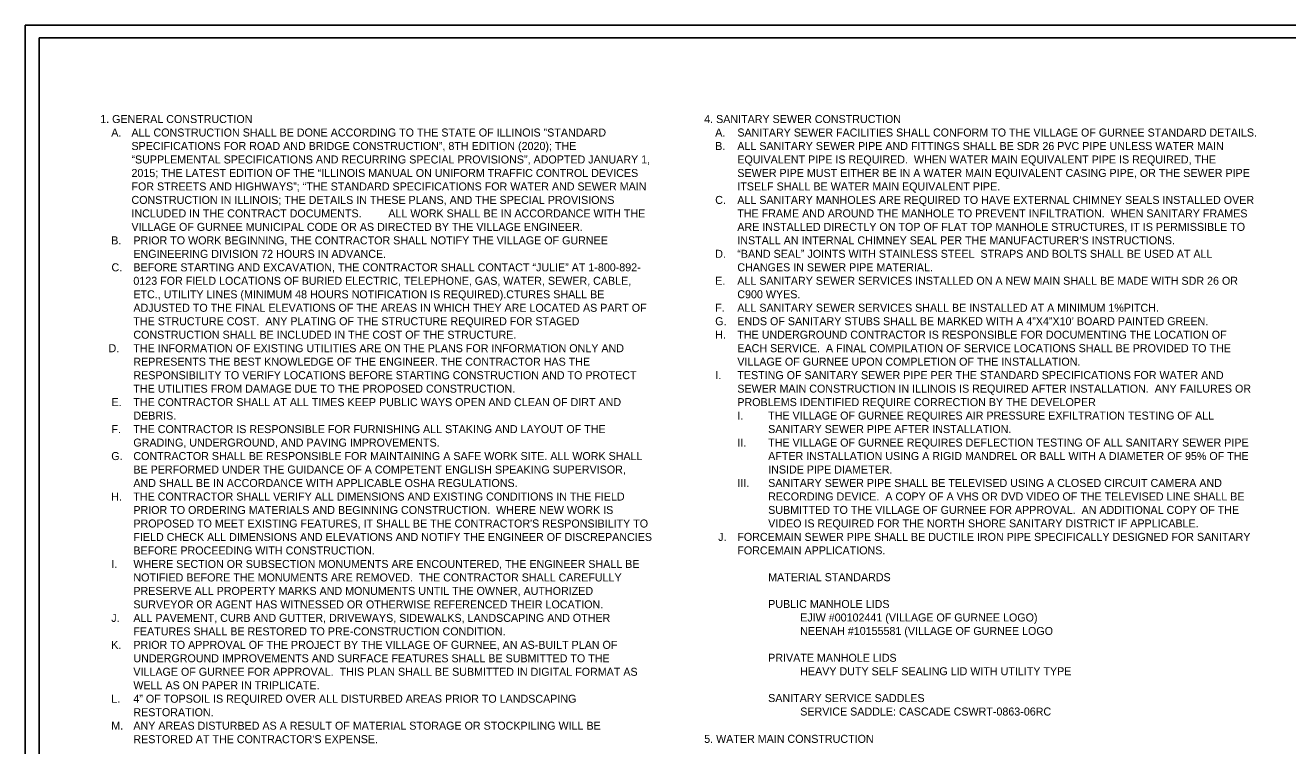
# Model space of a CAD drawing. Extents: x 1118779 to 1130769, y 2160205 to 2168231.
# Drawn here: x 1118779 to 1122263, y 2166243 to 2168231 of the extents above; entities that cross this region are included whole.
import ezdxf

# ---------------------------------------------------------------- set-up
doc = ezdxf.new("R2010")
doc.units = 0
doc.layers.add('Default', color=7, linetype='Continuous')
doc.layers.add('NOTES', color=7, linetype='Continuous')

msp = doc.modelspace()

# ---------------------------------------------------------------- linework, layer by layer
at = {"layer": 'Default'}
for p, q in [((1118816.8, 2168196.6), (1124078.4, 2168196.6)), ((1118816.8, 2164346.3), (1118816.8, 2168196.6)), ((1118816.8, 2168196.6), (1124078.4, 2168196.6)), ((1118816.8, 2164346.3), (1118816.8, 2168196.6))]:
    msp.add_line(p, q, dxfattribs=at)
msp.add_lwpolyline([(1118778.6, 2168231), (1124559, 2168231), (1124559, 2164290), (1118778.6, 2164290)], close=True, dxfattribs=at)

# ---------------------------------------------------------------- texts
at = {"layer": 'NOTES'}
for s, height, p in [('1. GENERAL CONSTRUCTION', 22.084, (1118985.5, 2167961.2)), ('4. SANITARY SEWER CONSTRUCTION', 22.084, (1120652.3, 2167961.2)), ('A.', 22.08, (1119016, 2167924)), ('ALL CONSTRUCTION SHALL BE DONE ACCORDING TO THE STATE OF ILLINOIS ”STANDARD ', 22.09, (1119071.7, 2167924)), ('A.', 22.08, (1120682.7, 2167924)), ('SANITARY SEWER FACILITIES SHALL CONFORM TO THE VILLAGE OF GURNEE STANDARD DETAILS. ', 22.084, (1120743.7, 2167924)), ('SPECIFICATIONS FOR ROAD AND BRIDGE CONSTRUCTION”, 8TH EDITION (2020); THE ', 22.09, (1119071.7, 2167886.8)), ('B.', 22.08, (1120682.7, 2167886.8)), ('ALL SANITARY SEWER PIPE AND FITTINGS SHALL BE SDR 26 PVC PIPE UNLESS WATER MAIN', 22.084, (1120743.7, 2167886.8)), ('“SUPPLEMENTAL SPECIFICATIONS AND RECURRING SPECIAL PROVISIONS”, ADOPTED JANUARY 1, ', 22.09, (1119071.7, 2167849.6)), ('EQUIVALENT PIPE IS REQUIRED.  WHEN WATER MAIN EQUIVALENT PIPE IS REQUIRED, THE  ', 22.084, (1120743.7, 2167849.6)), ('2015; THE LATEST EDITION OF THE “ILLINOIS MANUAL ON UNIFORM TRAFFIC CONTROL DEVICES ', 22.09, (1119071.7, 2167812.4)), ('SEWER PIPE MUST EITHER BE IN A WATER MAIN EQUIVALENT CASING PIPE, OR THE SEWER PIPE  ', 22.084, (1120743.7, 2167812.4)), ('FOR STREETS AND HIGHWAYS”; “THE STANDARD SPECIFICATIONS FOR WATER AND SEWER MAIN ', 22.09, (1119071.7, 2167775.2)), ('ITSELF SHALL BE WATER MAIN EQUIVALENT PIPE. ', 22.084, (1120743.7, 2167775.2)), ('CONSTRUCTION IN ILLINOIS; THE DETAILS IN THESE PLANS, AND THE SPECIAL PROVISIONS ', 22.09, (1119071.7, 2167738)), ('C.', 22.08, (1120682.7, 2167738)), ('ALL SANITARY MANHOLES ARE REQUIRED TO HAVE EXTERNAL CHIMNEY SEALS INSTALLED OVER ', 22.084, (1120743.7, 2167738)), ('INCLUDED IN THE CONTRACT DOCUMENTS.', 22.09, (1119071.7, 2167700.8)), ('ALL WORK SHALL BE IN ACCORDANCE WITH THE ', 22.084, (1119780.6, 2167700.8)), ('THE FRAME AND AROUND THE MANHOLE TO PREVENT INFILTRATION.  WHEN SANITARY FRAMES ', 22.084, (1120743.7, 2167700.8)), ('VILLAGE OF GURNEE MUNICIPAL CODE OR AS DIRECTED BY THE VILLAGE ENGINEER.', 22.084, (1119071.7, 2167663.6)), ('ARE INSTALLED DIRECTLY ON TOP OF FLAT TOP MANHOLE STRUCTURES, IT IS PERMISSIBLE TO ', 22.084, (1120743.7, 2167663.6)), ('B.', 22.08, (1119016, 2167626.4)), ('PRIOR TO WORK BEGINNING, THE CONTRACTOR SHALL NOTIFY THE VILLAGE OF GURNEE ', 22.084, (1119077, 2167626.4)), ('INSTALL AN INTERNAL CHIMNEY SEAL PER THE MANUFACTURER’S INSTRUCTIONS. ', 22.084, (1120743.7, 2167626.5)), ('ENGINEERING DIVISION 72 HOURS IN ADVANCE.', 22.084, (1119077, 2167589.2)), ('D.', 22.08, (1120682.7, 2167589.3)), ('“BAND SEAL” JOINTS WITH STAINLESS STEEL  STRAPS AND BOLTS SHALL BE USED AT ALL ', 22.084, (1120743.7, 2167589.3)), (' C.', 22.09, (1119008.4, 2167552)), ('BEFORE STARTING AND EXCAVATION, THE CONTRACTOR SHALL CONTACT “JULIE” AT 1-800-892-', 22.09, (1119077, 2167552)), ('CHANGES IN SEWER PIPE MATERIAL. ', 22.084, (1120743.7, 2167552.1)), ('0123 FOR FIELD LOCATIONS OF BURIED ELECTRIC, TELEPHONE, GAS, WATER, SEWER, CABLE, ', 22.09, (1119077, 2167514.8)), ('E.', 22.08, (1120682.7, 2167514.9)), ('ALL SANITARY SEWER SERVICES INSTALLED ON A NEW MAIN SHALL BE MADE WITH SDR 26 OR ', 22.084, (1120743.7, 2167514.9)), ('ETC., UTILITY LINES (MINIMUM 48 HOURS NOTIFICATION IS REQUIRED).CTURES SHALL BE ', 22.09, (1119077, 2167477.6)), ('C900 WYES.', 22.08, (1120743.7, 2167477.7)), ('ADJUSTED TO THE FINAL ELEVATIONS OF THE AREAS IN WHICH THEY ARE LOCATED AS PART OF ', 22.09, (1119077, 2167440.4)), ('F.', 22.08, (1120682.7, 2167440.5)), ('ALL SANITARY SEWER SERVICES SHALL BE INSTALLED AT A MINIMUM 1%PITCH. ', 22.084, (1120743.7, 2167440.5)), ('THE STRUCTURE COST.  ANY PLATING OF THE STRUCTURE REQUIRED FOR STAGED ', 22.09, (1119077, 2167403.2)), ('G.', 22.08, (1120682.7, 2167403.3)), ('ENDS OF SANITARY STUBS SHALL BE MARKED WITH A 4”X4”X10’ BOARD PAINTED GREEN. ', 22.084, (1120743.7, 2167403.3)), ('CONSTRUCTION SHALL BE INCLUDED IN THE COST OF THE STRUCTURE.', 22.09, (1119077, 2167366)), ('H.', 22.08, (1120682.7, 2167366.1)), ('THE UNDERGROUND CONTRACTOR IS RESPONSIBLE FOR DOCUMENTING THE LOCATION OF ', 22.084, (1120743.7, 2167366.1)), ('D.', 22.09, (1119008.4, 2167328.8)), ('THE INFORMATION OF EXISTING UTILITIES ARE ON THE PLANS FOR INFORMATION ONLY AND ', 22.09, (1119077, 2167328.8)), ('EACH SERVICE.  A FINAL COMPILATION OF SERVICE LOCATIONS SHALL BE PROVIDED TO THE ', 22.084, (1120743.7, 2167328.9)), ('REPRESENTS THE BEST KNOWLEDGE OF THE ENGINEER. THE CONTRACTOR HAS THE ', 22.09, (1119077, 2167291.6)), ('VILLAGE OF GURNEE UPON COMPLETION OF THE INSTALLATION. ', 22.084, (1120743.7, 2167291.7)), ('RESPONSIBILITY TO VERIFY LOCATIONS BEFORE STARTING CONSTRUCTION AND TO PROTECT ', 22.09, (1119077, 2167254.4)), ('I.', 22.08, (1120682.7, 2167254.5)), ('TESTING OF SANITARY SEWER PIPE PER THE STANDARD SPECIFICATIONS FOR WATER AND ', 22.084, (1120743.7, 2167254.5)), ('THE UTILITIES FROM DAMAGE DUE TO THE PROPOSED CONSTRUCTION.', 22.09, (1119077, 2167217.2)), ('SEWER MAIN CONSTRUCTION IN ILLINOIS IS REQUIRED AFTER INSTALLATION.  ANY FAILURES OR ', 22.084, (1120743.7, 2167217.3)), (' E.', 22.09, (1119008.4, 2167180)), ('THE CONTRACTOR SHALL AT ALL TIMES KEEP PUBLIC WAYS OPEN AND CLEAN OF DIRT AND ', 22.09, (1119077, 2167180)), ('PROBLEMS IDENTIFIED REQUIRE CORRECTION BY THE DEVELOPER', 22.084, (1120743.7, 2167180.1)), ('DEBRIS.', 22.09, (1119077, 2167142.8)), ('I.', 22.08, (1120743.7, 2167142.9)), ('THE VILLAGE OF GURNEE REQUIRES AIR PRESSURE EXFILTRATION TESTING OF ALL ', 22.084, (1120828.9, 2167142.9)), (' F.', 22.09, (1119008.4, 2167105.6)), ('THE CONTRACTOR IS RESPONSIBLE FOR FURNISHING ALL STAKING AND LAYOUT OF THE    ', 22.09, (1119077, 2167105.6)), ('SANITARY SEWER PIPE AFTER INSTALLATION.', 22.084, (1120828.9, 2167105.7)), ('GRADING, UNDERGROUND, AND PAVING IMPROVEMENTS. ', 22.09, (1119077, 2167068.4)), ('II.', 22.08, (1120743.7, 2167068.5)), ('THE VILLAGE OF GURNEE REQUIRES DEFLECTION TESTING OF ALL SANITARY SEWER PIPE ', 22.084, (1120828.9, 2167068.5)), ('G.', 22.09, (1119016, 2167031.2)), ('CONTRACTOR SHALL BE RESPONSIBLE FOR MAINTAINING A SAFE WORK SITE. ALL WORK SHALL ', 22.09, (1119077, 2167031.2)), ('AFTER INSTALLATION USING A RIGID MANDREL OR BALL WITH A DIAMETER OF 95% OF THE ', 22.084, (1120828.9, 2167031.3)), ('BE PERFORMED UNDER THE GUIDANCE OF A COMPETENT ENGLISH SPEAKING SUPERVISOR, ', 22.09, (1119077, 2166994)), ('INSIDE PIPE DIAMETER.', 22.084, (1120828.9, 2166994.1)), ('AND SHALL BE IN ACCORDANCE WITH APPLICABLE OSHA REGULATIONS.', 22.09, (1119077, 2166956.8)), ('III.', 22.08, (1120743.7, 2166957)), ('SANITARY SEWER PIPE SHALL BE TELEVISED USING A CLOSED CIRCUIT CAMERA AND ', 22.084, (1120828.9, 2166957)), ('H.', 22.09, (1119016, 2166919.6)), ('THE CONTRACTOR SHALL VERIFY ALL DIMENSIONS AND EXISTING CONDITIONS IN THE FIELD      ', 22.09, (1119077, 2166919.6)), ('RECORDING DEVICE.  A COPY OF A VHS OR DVD VIDEO OF THE TELEVISED LINE SHALL BE ', 22.084, (1120828.9, 2166919.8)), ('PRIOR TO ORDERING MATERIALS AND BEGINNING CONSTRUCTION.  WHERE NEW WORK IS       ', 22.09, (1119077, 2166882.4)), ('SUBMITTED TO THE VILLAGE OF GURNEE FOR APPROVAL.  AN ADDITIONAL COPY OF THE ', 22.084, (1120828.9, 2166882.6)), ("PROPOSED TO MEET EXISTING FEATURES, IT SHALL BE THE CONTRACTOR'S RESPONSIBILITY TO  ", 22.09, (1119077, 2166845.1)), ('VIDEO IS REQUIRED FOR THE NORTH SHORE SANITARY DISTRICT IF APPLICABLE. ', 22.084, (1120828.9, 2166845.4)), ('FIELD CHECK ALL DIMENSIONS AND ELEVATIONS AND NOTIFY THE ENGINEER OF DISCREPANCIES  ', 22.09, (1119077, 2166807.9)), (' J.', 22.08, (1120682.7, 2166808.2)), ('FORCEMAIN SEWER PIPE SHALL BE DUCTILE IRON PIPE SPECIFICALLY DESIGNED FOR SANITARY ', 22.084, (1120743.7, 2166808.2)), ('BEFORE PROCEEDING WITH CONSTRUCTION.', 22.09, (1119077, 2166770.7)), ('FORCEMAIN APPLICATIONS. ', 22.084, (1120743.7, 2166771)), ('I.', 22.09, (1119016, 2166733.5)), ('WHERE SECTION OR SUBSECTION MONUMENTS ARE ENCOUNTERED, THE ENGINEER SHALL BE ', 22.09, (1119077, 2166733.5)), ('NOTIFIED BEFORE THE MONUMENTS ARE REMOVED.  THE CONTRACTOR SHALL CAREFULLY ', 22.09, (1119077, 2166696.3)), ('MATERIAL STANDARDS ', 22.084, (1120828.9, 2166697)), ('PRESERVE ALL PROPERTY MARKS AND MONUMENTS UNTIL THE OWNER, AUTHORIZED ', 22.09, (1119077, 2166659.1)), ('SURVEYOR OR AGENT HAS WITNESSED OR OTHERWISE REFERENCED THEIR LOCATION.', 22.09, (1119077, 2166621.9)), ('PUBLIC MANHOLE LIDS', 22.084, (1120828.9, 2166623)), ('J.', 22.08, (1119016, 2166584.7)), ('ALL PAVEMENT, CURB AND GUTTER, DRIVEWAYS, SIDEWALKS, LANDSCAPING AND OTHER     ', 22.084, (1119077, 2166584.7)), ('EJIW #00102441 (VILLAGE OF GURNEE LOGO)', 22.084, (1120917.3, 2166585.8)), ('FEATURES SHALL BE RESTORED TO PRE-CONSTRUCTION CONDITION. ', 22.084, (1119077, 2166547.5)), ('NEENAH #10155581 (VILLAGE OF GURNEE LOGO ', 22.084, (1120917.3, 2166548.6)), ('K.', 22.08, (1119016, 2166510.3)), ('PRIOR TO APPROVAL OF THE PROJECT BY THE VILLAGE OF GURNEE, AN AS-BUILT PLAN OF                 ', 22.084, (1119077, 2166510.3)), ('UNDERGROUND IMPROVEMENTS AND SURFACE FEATURES SHALL BE SUBMITTED TO THE         ', 22.084, (1119077, 2166473.2)), ('PRIVATE MANHOLE LIDS ', 22.084, (1120828.9, 2166474.6)), ('VILLAGE OF GURNEE FOR APPROVAL.  THIS PLAN SHALL BE SUBMITTED IN DIGITAL FORMAT AS            ', 22.084, (1119077, 2166436)), ('HEAVY DUTY SELF SEALING LID WITH UTILITY TYPE ', 22.084, (1120917.3, 2166437.4)), ('WELL AS ON PAPER IN TRIPLICATE. ', 22.084, (1119077, 2166398.8)), ('L.', 22.08, (1119016, 2166361.6)), ('4” OF TOPSOIL IS REQUIRED OVER ALL DISTURBED AREAS PRIOR TO LANDSCAPING           ', 22.084, (1119077, 2166361.6)), ('SANITARY SERVICE SADDLES', 22.084, (1120828.9, 2166363.4)), ('RESTORATION.', 22.084, (1119077, 2166324.4)), ('SERVICE SADDLE: CASCADE CSWRT-0863-06RC', 22.084, (1120917.3, 2166326.3)), ('M.', 22.08, (1119016, 2166287.2)), ('ANY AREAS DISTURBED AS A RESULT OF MATERIAL STORAGE OR STOCKPILING WILL BE', 22.084, (1119077, 2166287.2)), ("RESTORED AT THE CONTRACTOR'S EXPENSE.", 22.084, (1119077, 2166250)), ('5. WATER MAIN CONSTRUCTION', 22.09, (1120652.3, 2166250.9))]:
    msp.add_text(s, height=height, dxfattribs=at).set_placement(p)

doc.saveas('drawing.dxf')
